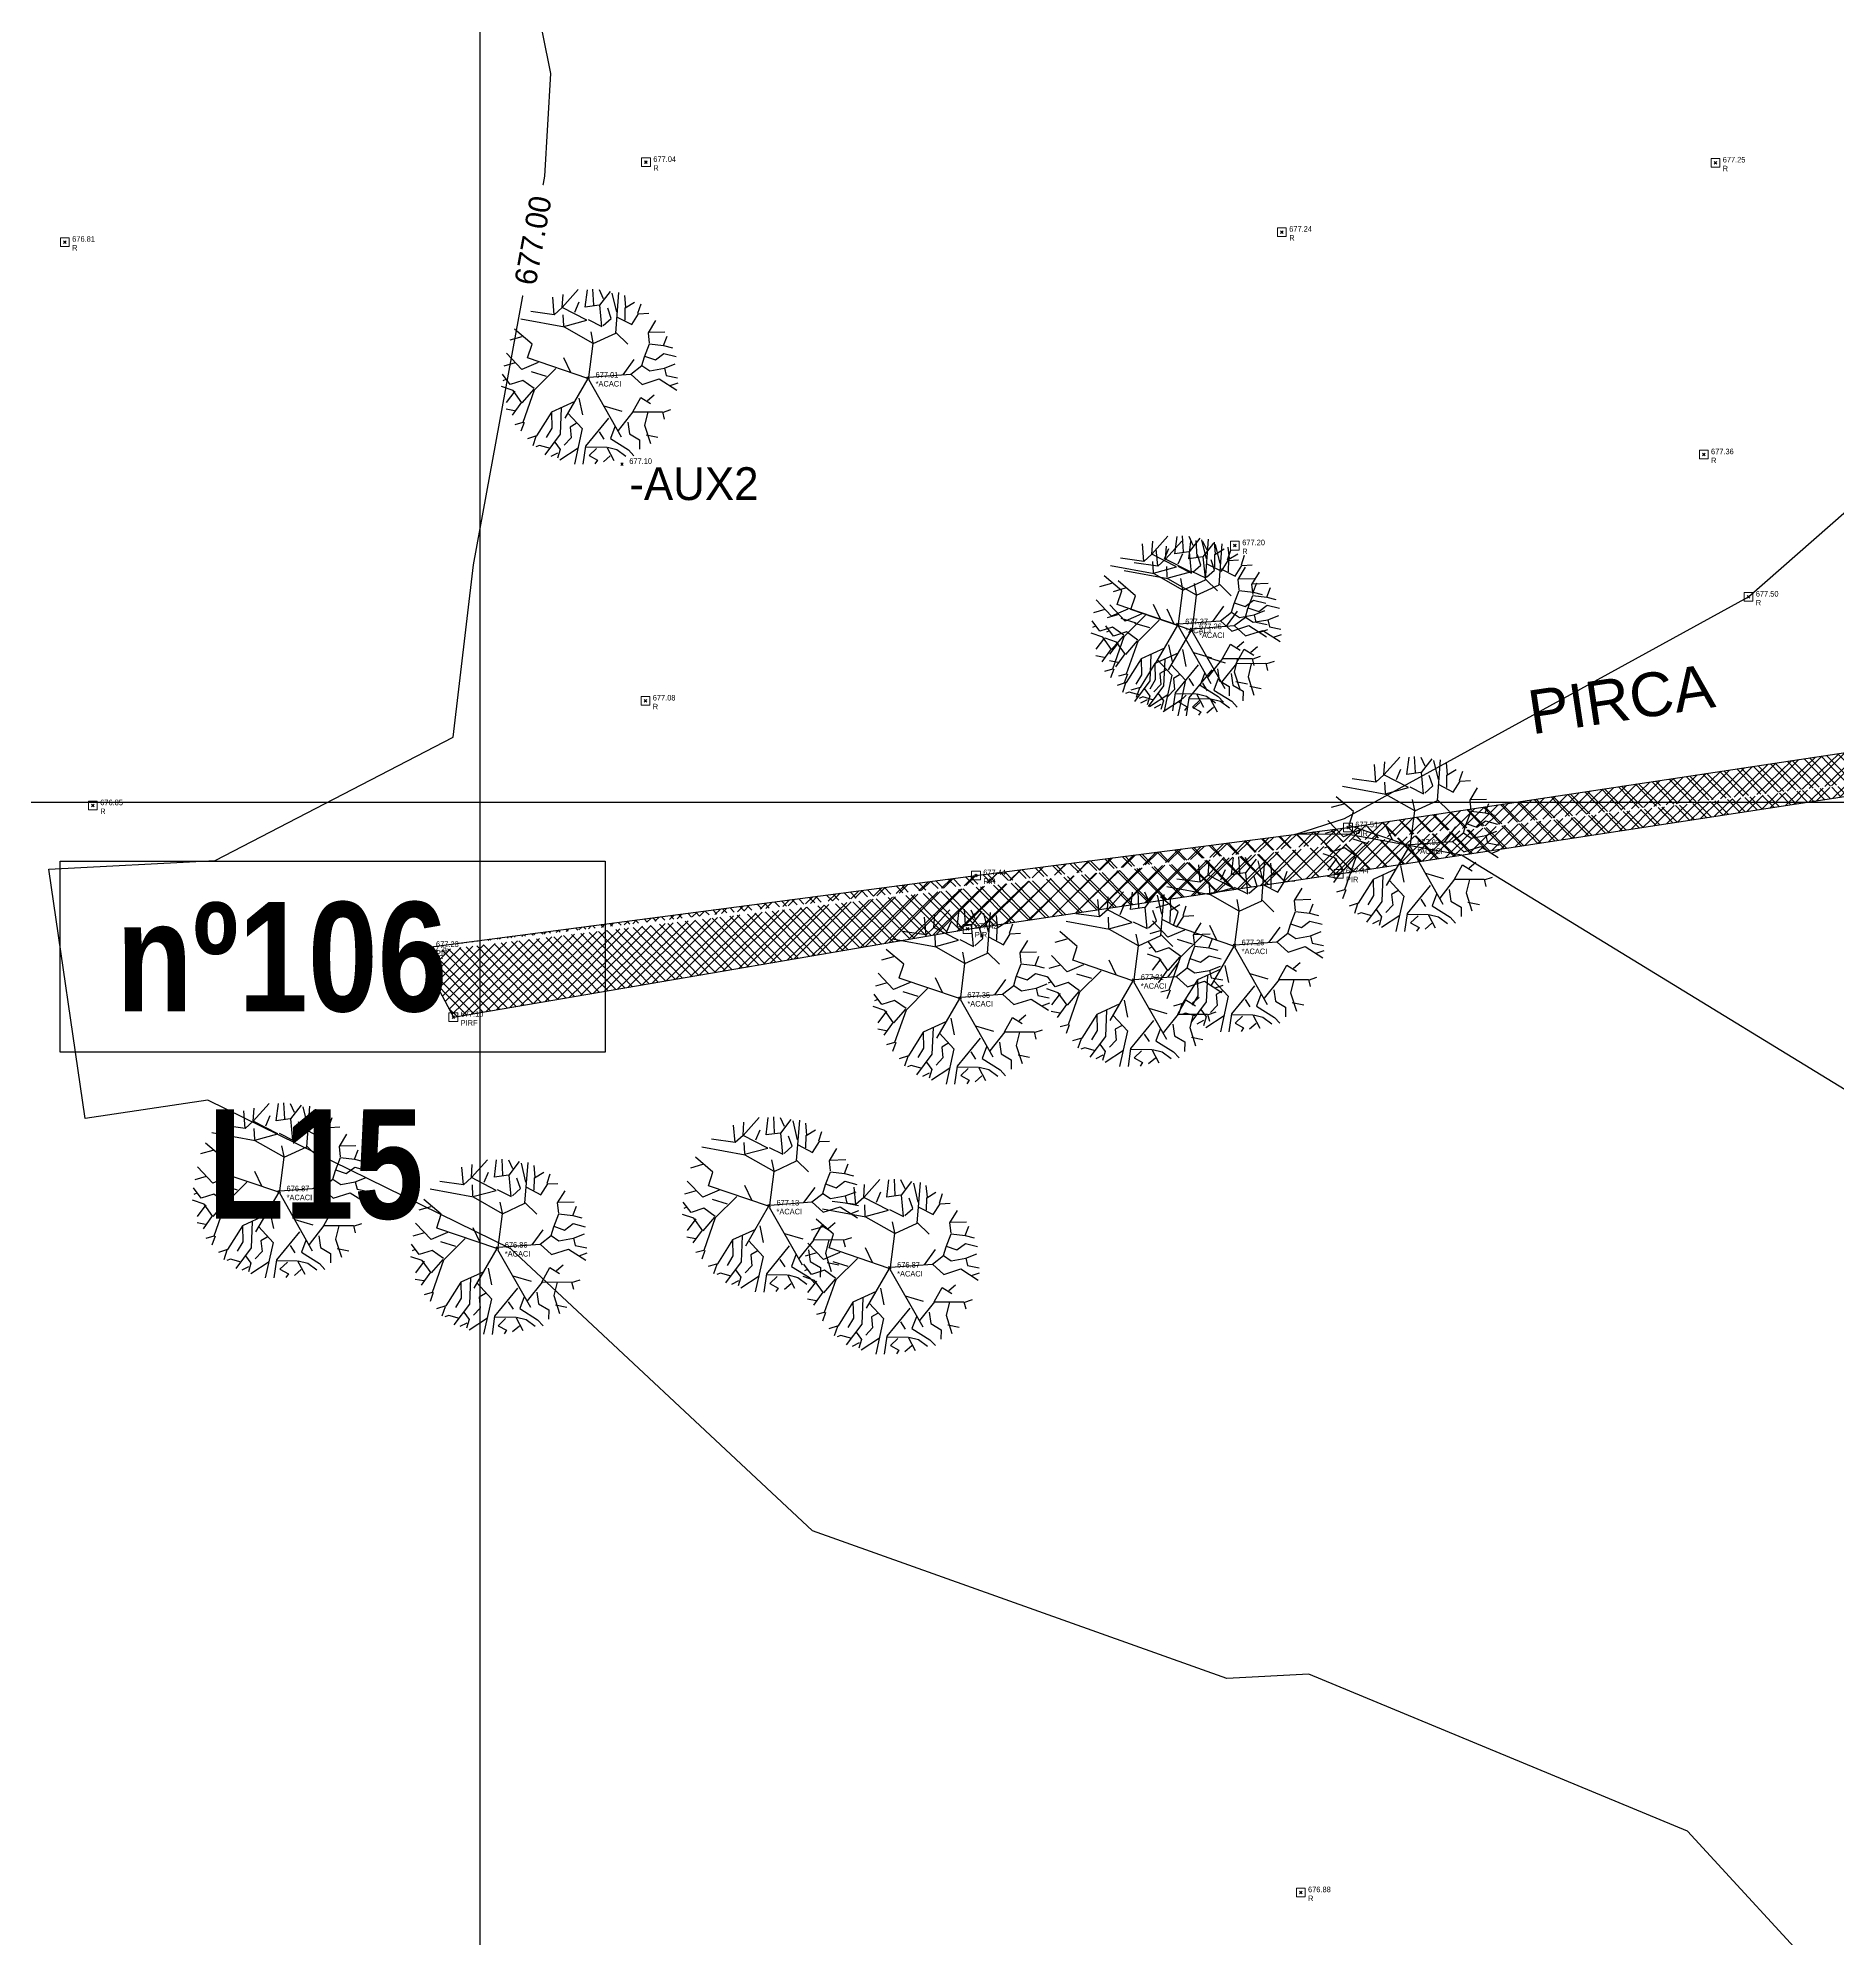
# Model space of a CAD drawing. Extents: x 350769 to 354978, y 6304672 to 6307963.
# Drawn here: x 352389.89 to 352431.01, y 6305574.04 to 6305617.46 of the extents above; entities that cross this region are included whole.
import ezdxf

# ---------------------------------------------------------------- set-up
doc = ezdxf.new("R2010")
doc.units = 0
doc.header["$PDMODE"] = 35
doc.header["$PDSIZE"] = 0.03
for name, pattern in [('4.0 - LO RECABARREN - DESNIVEL NUEVO$0$HIDDEN', [0.375, 0.25, -0.125]), ('CONTINUOS', [0]), ('DASHED', [19.05, 12.7, -6.35])]:
    doc.linetypes.add(name, pattern=pattern)
doc.layers.get('0').update_dxf_attribs({"linetype": 'CONTINUOUS'})
for name, color, linetype in [('03_S2_Pav ext_Borde vereda', 7, 'CONTINUOUS'), ('1-coordenadas', 8, 'CONTINUOUS'), ('1-PIRCA', 252, 'CONTINUOUS'), ('1-TEXTOS', 7, 'CONTINUOUS'), ('2-ACHURADO PIRCA', 252, 'CONTINUOUS'), ('C-TINN', 5, 'CONTINUOUS'), ('C-TOPO-MAJR', 9, 'CONTINUOUS'), ('C-TOPO-MINR', 8, 'CONTINUOUS'), ('V-NODE DIC 2005', 4, 'CONTINUOUS'), ('V-NODE-TEXT DIC 2005', 2, 'CONTINUOUS'), ('V-NODE-TEXT1 DIC 2005', 6, 'CONTINUOUS'), ('Z-ACACI', 253, 'CONTINUOUS')]:
    doc.layers.add(name, color=color, linetype=linetype)
doc.layers.add('0_ASD_TOPOGRAFIA_ELEMENTOS', color=9, linetype='CONTINUOS', lineweight=5, true_color=0xbdbdbd)
doc.styles.add('NEW TURNER_TITULOS', font='techb___.ttf')
doc.styles.add('TEXTIS', font='arial.ttf', dxfattribs={"height": 2})

# ---------------------------------------------------------------- blocks, each defined once
blk = doc.blocks.new('COORDENADAS')
at = {"layer": '1-coordenadas'}
for p, q in [((220, -900.625), (220, -0.625)), ((20, -600.625), (1420, -600.625))]:
    blk.add_line(p, q, dxfattribs=at)
blk = doc.blocks.new('ACACI')
for p, q in [((-0.8, 1.434), (-0.842, 1.833)), ((-0.621, 1.601), (-0.261, 2.015)), ((-0.621, 1.601), (-0.606, 1.899)), ((-0.094, 1.618), (-0.052, 2.015)), ((0.099, 1.666), (0.072, 2.033)), ((0.321, 1.816), (0.224, 2.015)), ((0.238, 1.666), (0.474, 1.982)), ((0.626, 1.517), (0.515, 1.949)), ((0.611, 1.035), (0.668, 1.967)), ((0.834, 1.634), (0.805, 1.899)), ((0.82, 1.618), (1.028, 1.75)), ((-0.566, 1.151), (-1.563, 1.318)), ((-0.8, 1.434), (-1.341, 1.5)), ((-0.621, 1.601), (-0.8, 1.434)), ((-0.052, 1.318), (-0.621, 1.601)), ((-0.579, 1.184), (-0.594, 1.434)), ((-0.579, 1.168), (-0.052, 1.318)), ((-0.33, 1.5), (-0.233, 1.734)), ((0.224, 1.666), (-0.094, 1.618)), ((-0.025, 1.335), (0.293, 1.184)), ((0.293, 1.184), (0.238, 1.666)), ((0.321, 1.201), (0.502, 1.368)), ((0.502, 1.368), (0.418, 1.601)), ((0.641, 1.401), (0.972, 1.234)), ((0.82, 1.335), (0.82, 1.618)), ((0.972, 1.234), (1.125, 1.484)), ((1.111, 1.5), (1.18, 1.717)), ((1.125, 1.484), (1.359, 1.5)), ((1.359, 1.052), (1.526, 1.335)), ((-1.535, 0.918), (-1.811, 0.835)), ((-1.299, 0.751), (-1.702, 1.085)), ((0.099, 0.787), (-0.566, 1.151)), ((0.099, 0.802), (0.045, 1.052)), ((0.099, 0.787), (0.611, 1.035)), ((0.611, 1.052), (0.889, 0.787)), ((1.388, 0.819), (1.359, 1.052)), ((1.374, 1.067), (1.734, 1.085)), ((1.707, 0.769), (1.789, 0.986)), ((-1.521, 0.17), (-1.881, 0.536)), ((-1.396, 0.436), (-1.299, 0.751)), ((-0.012, -0.012), (-1.396, 0.435)), ((-0.4, 0.12), (-0.566, 0.453)), ((0.015, 0.017), (0.099, 0.787)), ((0.792, 0.087), (1.041, 0.436)), ((1.222, 0.304), (1.277, 0.504)), ((1.277, 0.504), (1.388, 0.802)), ((1.277, 0.519), (1.526, 0.436)), ((1.388, 0.802), (1.707, 0.769)), ((1.526, 0.436), (1.719, 0.587)), ((1.707, 0.769), (1.915, 0.719)), ((1.719, 0.587), (1.997, 0.519)), ((-1.784, -0.179), (-1.965, 0.054)), ((-1.674, 0.319), (-1.937, 0.238)), ((-1.148, 0.337), (-1.521, 0.17)), ((-0.954, 0.021), (-1.299, 0.12)), ((-0.745, 0.203), (-1.23, -0.295)), ((0.015, 0.017), (0.972, 0.104)), ((0.972, 0.104), (1.222, 0.304)), ((0.972, 0.104), (1.235, -0.128)), ((1.222, 0.304), (1.401, 0.188)), ((1.235, -0.128), (1.623, 0.003)), ((1.401, 0.188), (1.734, 0.253)), ((1.623, 0.003), (2.025, -0.245)), ((1.734, 0.253), (1.983, 0.354)), ((1.734, 0.253), (1.776, 0.087)), ((1.776, 0.087), (2.039, 0.038)), ((-1.714, -0.313), (-1.978, -0.229)), ((-1.881, -0.063), (-1.95, -0.095)), ((-1.674, -0.328), (-1.868, -0.594)), ((-1.493, -0.078), (-1.784, -0.179)), ((-1.508, -0.594), (-1.714, -0.313)), ((-1.244, -0.278), (-1.508, -0.594)), ((-1.23, -0.262), (-1.493, -0.078)), ((-1.23, -0.295), (-1.48, -1.043)), ((-0.012, -0.012), (-0.525, -0.927)), ((0.003, -0.03), (0.775, -1.336)), ((1.028, -0.76), (1.207, -0.429)), ((1.207, -0.429), (1.429, -0.561)), ((1.359, -0.495), (1.511, -0.361)), ((1.873, -0.146), (2.052, -0.078)), ((-1.674, -0.778), (-1.868, -0.745)), ((-1.521, -0.578), (-1.729, -0.877)), ((-0.829, -0.793), (-1.16, -1.342)), ((-0.303, -0.545), (-0.829, -0.793)), ((-0.829, -0.793), (-0.815, -1.16)), ((-0.606, -0.694), (-0.621, -1.293)), ((-0.455, -0.811), (-0.122, -1.16)), ((-0.206, -0.462), (-0.122, -0.844)), ((0.363, -0.629), (0.778, -0.745)), ((0.708, -1.193), (1.041, -0.76)), ((1.041, -0.76), (1.707, -0.745)), ((1.374, -0.76), (1.304, -1.061)), ((1.707, -0.76), (1.9, -0.694)), ((1.707, -0.745), (1.749, -0.91)), ((-1.48, -1.043), (-1.66, -1.094)), ((-1.451, -1.043), (-1.521, -1.243)), ((-0.621, -1.293), (-0.967, -1.774)), ((-0.815, -1.16), (-0.939, -1.377)), ((-0.261, -1.043), (-0.4, -1.127)), ((-0.4, -1.127), (-0.372, -1.377)), ((-0.122, -1.16), (-0.288, -1.974)), ((0.474, -0.91), (-0.04, -1.559)), ((0.266, -1.225), (0.377, -1.392)), ((0.626, -1.109), (0.529, -1.377)), ((0.917, -0.993), (0.959, -1.258)), ((0.959, -1.258), (1.195, -1.392)), ((1.304, -1.061), (1.443, -1.476)), ((1.346, -1.276), (1.61, -1.326)), ((-1.16, -1.342), (-1.369, -1.41)), ((-1.175, -1.359), (-1.244, -1.574)), ((-1.091, -1.559), (-1.175, -1.592)), ((-0.842, -1.625), (-1.091, -1.559)), ((-0.676, -1.726), (-0.829, -1.809)), ((-0.745, -1.476), (-0.621, -1.642)), ((-0.621, -1.642), (-0.676, -1.842)), ((-0.206, -1.609), (-0.621, -1.89)), ((-0.372, -1.377), (-0.524, -1.541)), ((-0.04, -1.559), (-0.094, -1.974)), ((-0.025, -1.574), (0.445, -1.574)), ((0.211, -1.609), (0.045, -1.774)), ((0.445, -1.574), (0.611, -1.875)), ((0.46, -1.574), (0.681, -1.625)), ((0.529, -1.377), (0.944, -1.625)), ((0.681, -1.625), (0.889, -1.774)), ((0.944, -1.625), (1.069, -1.759)), ((1.195, -1.392), (1.195, -1.609)), ((0.045, -1.774), (0.238, -1.875)), ((0.238, -1.875), (0.184, -1.958)), ((0.529, -1.774), (0.377, -1.908))]:
    blk.add_line(p, q)
blk = doc.blocks.new('A$C27410629')
blk.add_lwpolyline([(186.438, 836.933), (198.895, 836.933), (198.895, 832.573), (186.438, 832.573)], close=True)
at = {"char_height": 2.5, "attachment_point": 1, "style": 'NEW TURNER_TITULOS'}
for s, heights, insert in [('nº106', [-2.548], (187.717, 836.002)), ('L15', [-2.558], (189.811, 831.264))]:
    blk.add_mtext_dynamic_manual_height_columns(s, width=20.98523, gutter_width=12.5, heights=heights, dxfattribs=dict(at, insert=insert))
blk = doc.blocks.new('*U1327')
at = {"color": 0, "linetype": 'ByBlock', "lineweight": -2, "transparency": 16777216}
blk.add_point((0, 0), dxfattribs=at)
blk = doc.blocks.new('*U3252', base_point=(352419.894, 6305599.338))
at = {"layer": 'V-NODE-TEXT DIC 2005', "linetype": 'ByBlock', "char_height": 0.127}
for s, insert, attachment_point in [('677.51', (352420.061, 6305599.409), 4), ('PIR', (352420.061, 6305599.27), 1)]:
    blk.add_mtext(s, dxfattribs=dict(at, insert=insert, attachment_point=attachment_point))
blk = doc.blocks.new('*U3253', base_point=(352419.894, 6305599.338))
at = {"layer": 'V-NODE-TEXT DIC 2005', "color": 2, "lineweight": -2}
blk.add_blockref('*U3252', (352419.894, 6305599.338), dxfattribs=at)
blk = doc.blocks.new('*U3250', base_point=(352411.197, 6305597.02))
at = {"layer": 'V-NODE-TEXT DIC 2005', "linetype": 'ByBlock', "char_height": 0.127}
for s, insert, attachment_point in [('677.42', (352411.364, 6305597.091), 4), ('PIR', (352411.364, 6305596.952), 1)]:
    blk.add_mtext(s, dxfattribs=dict(at, insert=insert, attachment_point=attachment_point))
blk = doc.blocks.new('*U3251', base_point=(352411.197, 6305597.02))
at = {"layer": 'V-NODE-TEXT DIC 2005', "color": 2, "lineweight": -2}
blk.add_blockref('*U3250', (352411.197, 6305597.02), dxfattribs=at)
blk = doc.blocks.new('*U3248', base_point=(352411.39, 6305598.242))
at = {"layer": 'V-NODE-TEXT DIC 2005', "linetype": 'ByBlock', "char_height": 0.127}
for s, insert, attachment_point in [('677.44', (352411.557, 6305598.313), 4), ('PIR', (352411.557, 6305598.174), 1)]:
    blk.add_mtext(s, dxfattribs=dict(at, insert=insert, attachment_point=attachment_point))
blk = doc.blocks.new('*U3249', base_point=(352411.39, 6305598.242))
at = {"layer": 'V-NODE-TEXT DIC 2005', "color": 2, "lineweight": -2}
blk.add_blockref('*U3248', (352411.39, 6305598.242), dxfattribs=at)
blk = doc.blocks.new('*U3240', base_point=(352398.881, 6305596.601))
at = {"layer": 'V-NODE-TEXT DIC 2005', "linetype": 'ByBlock', "char_height": 0.127}
for s, insert, attachment_point in [('677.23', (352399.048, 6305596.672), 4), ('PIR', (352399.048, 6305596.533), 1)]:
    blk.add_mtext(s, dxfattribs=dict(at, insert=insert, attachment_point=attachment_point))
blk = doc.blocks.new('*U3241', base_point=(352398.881, 6305596.601))
at = {"layer": 'V-NODE-TEXT DIC 2005', "color": 2, "lineweight": -2}
blk.add_blockref('*U3240', (352398.881, 6305596.601), dxfattribs=at)
blk = doc.blocks.new('*U3238', base_point=(352419.679, 6305598.282))
at = {"layer": 'V-NODE-TEXT DIC 2005', "linetype": 'ByBlock', "char_height": 0.127}
for s, insert, attachment_point in [('677.44', (352419.846, 6305598.353), 4), ('PIR', (352419.846, 6305598.214), 1)]:
    blk.add_mtext(s, dxfattribs=dict(at, insert=insert, attachment_point=attachment_point))
blk = doc.blocks.new('*U3239', base_point=(352419.679, 6305598.282))
at = {"layer": 'V-NODE-TEXT DIC 2005', "color": 2, "lineweight": -2}
blk.add_blockref('*U3238', (352419.679, 6305598.282), dxfattribs=at)
blk = doc.blocks.new('*U3220', base_point=(352398.66, 6305596.482))
at = {"layer": 'V-NODE-TEXT DIC 2005', "linetype": 'ByBlock', "char_height": 0.127}
for s, insert, attachment_point in [('677.25', (352398.827, 6305596.553), 4), ('PIRF', (352398.827, 6305596.414), 1)]:
    blk.add_mtext(s, dxfattribs=dict(at, insert=insert, attachment_point=attachment_point))
blk = doc.blocks.new('*U3221', base_point=(352398.66, 6305596.482))
at = {"layer": 'V-NODE-TEXT DIC 2005', "color": 2, "lineweight": -2}
blk.add_blockref('*U3220', (352398.66, 6305596.482), dxfattribs=at)
blk = doc.blocks.new('*U3218', base_point=(352399.444, 6305595.004))
at = {"layer": 'V-NODE-TEXT DIC 2005', "linetype": 'ByBlock', "char_height": 0.127}
for s, insert, attachment_point in [('677.10', (352399.611, 6305595.075), 4), ('PIRF', (352399.611, 6305594.936), 1)]:
    blk.add_mtext(s, dxfattribs=dict(at, insert=insert, attachment_point=attachment_point))
blk = doc.blocks.new('*U3219', base_point=(352399.444, 6305595.004))
at = {"layer": 'V-NODE-TEXT DIC 2005', "color": 2, "lineweight": -2}
blk.add_blockref('*U3218', (352399.444, 6305595.004), dxfattribs=at)
blk = doc.blocks.new('*U2816', base_point=(352428.289, 6305614.53))
at = {"layer": 'V-NODE-TEXT DIC 2005', "linetype": 'ByBlock', "char_height": 0.127}
for s, insert, attachment_point in [('677.25', (352428.456, 6305614.601), 4), ('R', (352428.456, 6305614.462), 1)]:
    blk.add_mtext(s, dxfattribs=dict(at, insert=insert, attachment_point=attachment_point))
blk = doc.blocks.new('*U2817', base_point=(352428.289, 6305614.53))
at = {"layer": 'V-NODE-TEXT DIC 2005', "color": 2, "lineweight": -2}
blk.add_blockref('*U2816', (352428.289, 6305614.53), dxfattribs=at)
blk = doc.blocks.new('*U2814', base_point=(352403.834, 6305602.233))
at = {"layer": 'V-NODE-TEXT DIC 2005', "linetype": 'ByBlock', "char_height": 0.127}
for s, insert, attachment_point in [('677.08', (352404.001, 6305602.304), 4), ('R', (352404.001, 6305602.165), 1)]:
    blk.add_mtext(s, dxfattribs=dict(at, insert=insert, attachment_point=attachment_point))
blk = doc.blocks.new('*U2815', base_point=(352403.834, 6305602.233))
at = {"layer": 'V-NODE-TEXT DIC 2005', "color": 2, "lineweight": -2}
blk.add_blockref('*U2814', (352403.834, 6305602.233), dxfattribs=at)
blk = doc.blocks.new('*U2812', base_point=(352417.308, 6305605.781))
at = {"layer": 'V-NODE-TEXT DIC 2005', "linetype": 'ByBlock', "char_height": 0.127}
for s, insert, attachment_point in [('677.20', (352417.475, 6305605.852), 4), ('R', (352417.475, 6305605.713), 1)]:
    blk.add_mtext(s, dxfattribs=dict(at, insert=insert, attachment_point=attachment_point))
blk = doc.blocks.new('*U2813', base_point=(352417.308, 6305605.781))
at = {"layer": 'V-NODE-TEXT DIC 2005', "color": 2, "lineweight": -2}
blk.add_blockref('*U2812', (352417.308, 6305605.781), dxfattribs=at)
blk = doc.blocks.new('*U2810', base_point=(352418.382, 6305612.947))
at = {"layer": 'V-NODE-TEXT DIC 2005', "linetype": 'ByBlock', "char_height": 0.127}
for s, insert, attachment_point in [('677.24', (352418.549, 6305613.018), 4), ('R', (352418.549, 6305612.879), 1)]:
    blk.add_mtext(s, dxfattribs=dict(at, insert=insert, attachment_point=attachment_point))
blk = doc.blocks.new('*U2811', base_point=(352418.382, 6305612.947))
at = {"layer": 'V-NODE-TEXT DIC 2005', "color": 2, "lineweight": -2}
blk.add_blockref('*U2810', (352418.382, 6305612.947), dxfattribs=at)
blk = doc.blocks.new('*U2794', base_point=(352403.846, 6305614.543))
at = {"layer": 'V-NODE-TEXT DIC 2005', "linetype": 'ByBlock', "char_height": 0.127}
for s, insert, attachment_point in [('677.04', (352404.013, 6305614.614), 4), ('R', (352404.013, 6305614.475), 1)]:
    blk.add_mtext(s, dxfattribs=dict(at, insert=insert, attachment_point=attachment_point))
blk = doc.blocks.new('*U2795', base_point=(352403.846, 6305614.543))
at = {"layer": 'V-NODE-TEXT DIC 2005', "color": 2, "lineweight": -2}
blk.add_blockref('*U2794', (352403.846, 6305614.543), dxfattribs=at)
blk = doc.blocks.new('*U2750', base_point=(352391.205, 6305599.839))
at = {"layer": 'V-NODE-TEXT DIC 2005', "linetype": 'ByBlock', "char_height": 0.127}
for s, insert, attachment_point in [('676.85', (352391.372, 6305599.91), 4), ('R', (352391.372, 6305599.771), 1)]:
    blk.add_mtext(s, dxfattribs=dict(at, insert=insert, attachment_point=attachment_point))
blk = doc.blocks.new('*U2751', base_point=(352391.205, 6305599.839))
at = {"layer": 'V-NODE-TEXT DIC 2005', "color": 2, "lineweight": -2}
blk.add_blockref('*U2750', (352391.205, 6305599.839), dxfattribs=at)
blk = doc.blocks.new('*U2748', base_point=(352390.564, 6305612.716))
at = {"layer": 'V-NODE-TEXT DIC 2005', "linetype": 'ByBlock', "char_height": 0.127}
for s, insert, attachment_point in [('676.81', (352390.731, 6305612.787), 4), ('R', (352390.731, 6305612.648), 1)]:
    blk.add_mtext(s, dxfattribs=dict(at, insert=insert, attachment_point=attachment_point))
blk = doc.blocks.new('*U2749', base_point=(352390.564, 6305612.716))
at = {"layer": 'V-NODE-TEXT DIC 2005', "color": 2, "lineweight": -2}
blk.add_blockref('*U2748', (352390.564, 6305612.716), dxfattribs=at)
blk = doc.blocks.new('*U2654', base_point=(352428.023, 6305607.862))
at = {"layer": 'V-NODE-TEXT DIC 2005', "linetype": 'ByBlock', "char_height": 0.127}
for s, insert, attachment_point in [('677.36', (352428.19, 6305607.933), 4), ('R', (352428.19, 6305607.794), 1)]:
    blk.add_mtext(s, dxfattribs=dict(at, insert=insert, attachment_point=attachment_point))
blk = doc.blocks.new('*U2655', base_point=(352428.023, 6305607.862))
at = {"layer": 'V-NODE-TEXT DIC 2005', "color": 2, "lineweight": -2}
blk.add_blockref('*U2654', (352428.023, 6305607.862), dxfattribs=at)
blk = doc.blocks.new('*U2440', base_point=(352429.046, 6305604.609))
at = {"layer": 'V-NODE-TEXT DIC 2005', "linetype": 'ByBlock', "char_height": 0.127}
for s, insert, attachment_point in [('677.50', (352429.213, 6305604.68), 4), ('R', (352429.213, 6305604.541), 1)]:
    blk.add_mtext(s, dxfattribs=dict(at, insert=insert, attachment_point=attachment_point))
blk = doc.blocks.new('*U2441', base_point=(352429.046, 6305604.609))
at = {"layer": 'V-NODE-TEXT DIC 2005', "color": 2, "lineweight": -2}
blk.add_blockref('*U2440', (352429.046, 6305604.609), dxfattribs=at)
blk = doc.blocks.new('*U2334', base_point=(352418.814, 6305574.999))
at = {"layer": 'V-NODE-TEXT DIC 2005', "linetype": 'ByBlock', "char_height": 0.127}
for s, insert, attachment_point in [('676.88', (352418.981, 6305575.07), 4), ('R', (352418.981, 6305574.931), 1)]:
    blk.add_mtext(s, dxfattribs=dict(at, insert=insert, attachment_point=attachment_point))
blk = doc.blocks.new('*U2335', base_point=(352418.814, 6305574.999))
at = {"layer": 'V-NODE-TEXT DIC 2005', "color": 2, "lineweight": -2}
blk.add_blockref('*U2334', (352418.814, 6305574.999), dxfattribs=at)
blk = doc.blocks.new('*U1768', base_point=(352406.663, 6305590.692))
at = {"layer": 'V-NODE-TEXT DIC 2005', "linetype": 'ByBlock', "char_height": 0.127}
for s, insert, attachment_point in [('*ACACI', (352406.83, 6305590.624), 1), ('677.13', (352406.83, 6305590.763), 4)]:
    blk.add_mtext(s, dxfattribs=dict(at, insert=insert, attachment_point=attachment_point))
blk = doc.blocks.new('*U1769', base_point=(352406.663, 6305590.692))
at = {"layer": 'V-NODE-TEXT DIC 2005', "color": 2, "lineweight": -2}
blk.add_blockref('*U1768', (352406.663, 6305590.692), dxfattribs=at)
blk = doc.blocks.new('*U1766', base_point=(352400.453, 6305589.728))
at = {"layer": 'V-NODE-TEXT DIC 2005', "linetype": 'ByBlock', "char_height": 0.127}
for s, insert, attachment_point in [('676.86', (352400.62, 6305589.799), 4), ('*ACACI', (352400.62, 6305589.66), 1)]:
    blk.add_mtext(s, dxfattribs=dict(at, insert=insert, attachment_point=attachment_point))
blk = doc.blocks.new('*U1767', base_point=(352400.453, 6305589.728))
at = {"layer": 'V-NODE-TEXT DIC 2005', "color": 2, "lineweight": -2}
blk.add_blockref('*U1766', (352400.453, 6305589.728), dxfattribs=at)
blk = doc.blocks.new('*U1764', base_point=(352411.026, 6305595.442))
at = {"layer": 'V-NODE-TEXT DIC 2005', "linetype": 'ByBlock', "char_height": 0.127}
for s, insert, attachment_point in [('*ACACI', (352411.193, 6305595.374), 1), ('677.35', (352411.193, 6305595.513), 4)]:
    blk.add_mtext(s, dxfattribs=dict(at, insert=insert, attachment_point=attachment_point))
blk = doc.blocks.new('*U1765', base_point=(352411.026, 6305595.442))
at = {"layer": 'V-NODE-TEXT DIC 2005', "color": 2, "lineweight": -2}
blk.add_blockref('*U1764', (352411.026, 6305595.442), dxfattribs=at)
blk = doc.blocks.new('*U1762', base_point=(352414.991, 6305595.848))
at = {"layer": 'V-NODE-TEXT DIC 2005', "linetype": 'ByBlock', "char_height": 0.127}
for s, insert, attachment_point in [('677.31', (352415.158, 6305595.919), 4), ('*ACACI', (352415.158, 6305595.78), 1)]:
    blk.add_mtext(s, dxfattribs=dict(at, insert=insert, attachment_point=attachment_point))
blk = doc.blocks.new('*U1763', base_point=(352414.991, 6305595.848))
at = {"layer": 'V-NODE-TEXT DIC 2005', "color": 2, "lineweight": -2}
blk.add_blockref('*U1762', (352414.991, 6305595.848), dxfattribs=at)
blk = doc.blocks.new('*U1760', base_point=(352409.421, 6305589.273))
at = {"layer": 'V-NODE-TEXT DIC 2005', "linetype": 'ByBlock', "char_height": 0.127}
for s, insert, attachment_point in [('676.87', (352409.588, 6305589.344), 4), ('*ACACI', (352409.588, 6305589.205), 1)]:
    blk.add_mtext(s, dxfattribs=dict(at, insert=insert, attachment_point=attachment_point))
blk = doc.blocks.new('*U1761', base_point=(352409.421, 6305589.273))
at = {"layer": 'V-NODE-TEXT DIC 2005', "color": 2, "lineweight": -2}
blk.add_blockref('*U1760', (352409.421, 6305589.273), dxfattribs=at)
blk = doc.blocks.new('*U1756', base_point=(352421.308, 6305598.932))
at = {"layer": 'V-NODE-TEXT DIC 2005', "linetype": 'ByBlock', "char_height": 0.127}
for s, insert, attachment_point in [('*ACACI', (352421.475, 6305598.864), 1), ('677.92', (352421.475, 6305599.003), 4)]:
    blk.add_mtext(s, dxfattribs=dict(at, insert=insert, attachment_point=attachment_point))
blk = doc.blocks.new('*U1757', base_point=(352421.308, 6305598.932))
at = {"layer": 'V-NODE-TEXT DIC 2005', "color": 2, "lineweight": -2}
blk.add_blockref('*U1756', (352421.308, 6305598.932), dxfattribs=at)
blk = doc.blocks.new('*U1754', base_point=(352417.296, 6305596.64))
at = {"layer": 'V-NODE-TEXT DIC 2005', "linetype": 'ByBlock', "char_height": 0.127}
for s, insert, attachment_point in [('677.25', (352417.463, 6305596.711), 4), ('*ACACI', (352417.463, 6305596.572), 1)]:
    blk.add_mtext(s, dxfattribs=dict(at, insert=insert, attachment_point=attachment_point))
blk = doc.blocks.new('*U1755', base_point=(352417.296, 6305596.64))
at = {"layer": 'V-NODE-TEXT DIC 2005', "color": 2, "lineweight": -2}
blk.add_blockref('*U1754', (352417.296, 6305596.64), dxfattribs=at)
blk = doc.blocks.new('*U1752', base_point=(352402.528, 6305609.611))
at = {"layer": 'V-NODE-TEXT DIC 2005', "linetype": 'ByBlock', "char_height": 0.127}
for s, insert, attachment_point in [('677.01', (352402.695, 6305609.682), 4), ('*ACACI', (352402.695, 6305609.543), 1)]:
    blk.add_mtext(s, dxfattribs=dict(at, insert=insert, attachment_point=attachment_point))
blk = doc.blocks.new('*U1753', base_point=(352402.528, 6305609.611))
at = {"layer": 'V-NODE-TEXT DIC 2005', "color": 2, "lineweight": -2}
blk.add_blockref('*U1752', (352402.528, 6305609.611), dxfattribs=at)
blk = doc.blocks.new('*U1742', base_point=(352395.466, 6305591.015))
at = {"layer": 'V-NODE-TEXT DIC 2005', "linetype": 'ByBlock', "char_height": 0.127}
for s, insert, attachment_point in [('676.87', (352395.633, 6305591.086), 4), ('*ACACI', (352395.633, 6305590.947), 1)]:
    blk.add_mtext(s, dxfattribs=dict(at, insert=insert, attachment_point=attachment_point))
blk = doc.blocks.new('*U1743', base_point=(352395.466, 6305591.015))
at = {"layer": 'V-NODE-TEXT DIC 2005', "color": 2, "lineweight": -2}
blk.add_blockref('*U1742', (352395.466, 6305591.015), dxfattribs=at)
blk = doc.blocks.new('*U1740', base_point=(352416.006, 6305603.975))
at = {"layer": 'V-NODE-TEXT DIC 2005', "linetype": 'ByBlock', "char_height": 0.127}
for s, insert, attachment_point in [('677.37', (352416.173, 6305604.046), 4), ('*ACACI', (352416.173, 6305603.907), 1)]:
    blk.add_mtext(s, dxfattribs=dict(at, insert=insert, attachment_point=attachment_point))
blk = doc.blocks.new('*U1741', base_point=(352416.006, 6305603.975))
at = {"layer": 'V-NODE-TEXT DIC 2005', "color": 2, "lineweight": -2}
blk.add_blockref('*U1740', (352416.006, 6305603.975), dxfattribs=at)
blk = doc.blocks.new('*U1718', base_point=(352416.321, 6305603.864))
at = {"layer": 'V-NODE-TEXT DIC 2005', "linetype": 'ByBlock', "char_height": 0.127}
for s, insert, attachment_point in [('*ACACI', (352416.488, 6305603.796), 1), ('677.26', (352416.488, 6305603.935), 4)]:
    blk.add_mtext(s, dxfattribs=dict(at, insert=insert, attachment_point=attachment_point))
blk = doc.blocks.new('*U1719', base_point=(352416.321, 6305603.864))
at = {"layer": 'V-NODE-TEXT DIC 2005', "color": 2, "lineweight": -2}
blk.add_blockref('*U1718', (352416.321, 6305603.864), dxfattribs=at)
blk = doc.blocks.new('*U1338', base_point=(352403.298, 6305607.64))
at = {"layer": 'V-NODE-TEXT1 DIC 2005', "linetype": 'ByBlock'}
for s, insert, char_height, attachment_point in [('677.10', (352403.465, 6305607.711), 0.127, 4), ('-AUX2', (352403.465, 6305607.572), 0.75, 1)]:
    blk.add_mtext(s, dxfattribs=dict(at, insert=insert, char_height=char_height, attachment_point=attachment_point))
blk = doc.blocks.new('*U1339', base_point=(352403.298, 6305607.64))
at = {"layer": 'V-NODE-TEXT DIC 2005', "color": 2, "lineweight": -2}
blk.add_blockref('*U1338', (352403.298, 6305607.64), dxfattribs=at)
blk = doc.blocks.new('TOPOGRAFIA')
at = {"layer": '1-PIRCA', "lineweight": 0, "true_color": 0xbdbdbd}
h = blk.add_hatch(dxfattribs=at)
h.set_pattern_fill('ANSI37', color=9, scale=0.1, angle=-0.9099, style=0)
h.set_pattern_definition([(44.0901018, (385165.93732, 6292423.27664), (-0.22091292, 0.228043267), []), (134.0901018, (385165.93732, 6292423.27664), (-0.228043267, -0.22091292), [])])
edge = h.paths.add_edge_path()
edge.add_line((390398.603, 6302596.563), (390399.387, 6302595.084))
edge.add_line((390399.387, 6302595.084), (390411.14, 6302597.099))
edge.add_line((390411.14, 6302597.099), (390419.623, 6302598.361))
edge.add_line((390419.623, 6302598.361), (390437.86, 6302601.146))
edge.add_line((390437.86, 6302601.146), (390446.544, 6302602.17))
edge.add_line((390398.823, 6302596.682), (390411.333, 6302598.322))
edge.add_line((390411.333, 6302598.322), (390419.837, 6302599.418))
edge.add_line((390419.837, 6302599.418), (390437.579, 6302602.092))
edge.add_line((390437.579, 6302602.092), (390446.341, 6302603.453))
edge.add_line((390446.544, 6302602.17), (390446.341, 6302603.453))
at = {"layer": '1-coordenadas', "color": 9, "linetype": '4.0 - LO RECABARREN - DESNIVEL NUEVO$0$HIDDEN', "lineweight": 0, "ltscale": 50, "true_color": 0xbdbdbd}
for p, q in [((390400, 6302300), (390400, 6303200)), ((390200, 6302600), (390900, 6302600))]:
    blk.add_line(p, q, dxfattribs=at)
at = {"layer": '1-PIRCA', "color": 9, "lineweight": 0, "true_color": 0xbdbdbd, "flags": 128}
for points in [[(390398.823, 6302596.682), (390411.333, 6302598.322), (390419.837, 6302599.418), (390437.579, 6302602.092), (390446.341, 6302603.453)], [(390398.603, 6302596.563), (390399.387, 6302595.084), (390411.14, 6302597.099), (390419.623, 6302598.361), (390437.86, 6302601.146), (390446.544, 6302602.17)]]:
    blk.add_lwpolyline(points, dxfattribs=at)
at = {"layer": 'C-TINN', "color": 9, "linetype": 'Continuous', "lineweight": 0, "true_color": 0xbdbdbd}
for points, elevation in [([(390403.69, 6302614.523), (390403.69, 6302614.723), (390403.89, 6302614.723), (390403.89, 6302614.523), (390403.69, 6302614.523)], 677.04), ([(390428.134, 6302614.509), (390428.134, 6302614.709), (390428.334, 6302614.709), (390428.334, 6302614.509), (390428.134, 6302614.509)], 677.25), ([(390390.408, 6302612.697), (390390.408, 6302612.897), (390390.608, 6302612.897), (390390.608, 6302612.697), (390390.408, 6302612.697)], 676.81), ([(390418.225, 6302612.926), (390418.225, 6302613.126), (390418.425, 6302613.126), (390418.425, 6302612.926), (390418.225, 6302612.926)], 677.24), ([(390427.867, 6302607.842), (390427.867, 6302608.042), (390428.067, 6302608.042), (390428.067, 6302607.842), (390427.867, 6302607.842)], 677.36), ([(390417.151, 6302605.76), (390417.151, 6302605.96), (390417.351, 6302605.96), (390417.351, 6302605.76), (390417.151, 6302605.76)], 677.2), ([(390428.889, 6302604.588), (390428.889, 6302604.788), (390429.089, 6302604.788), (390429.089, 6302604.588), (390428.889, 6302604.588)], 677.5), ([(390403.677, 6302602.213), (390403.677, 6302602.413), (390403.877, 6302602.413), (390403.877, 6302602.213), (390403.677, 6302602.213)], 677.08), ([(390391.048, 6302599.82), (390391.048, 6302600.02), (390391.248, 6302600.02), (390391.248, 6302599.82), (390391.048, 6302599.82)], 676.85), ([(390419.737, 6302599.318), (390419.737, 6302599.518), (390419.937, 6302599.518), (390419.937, 6302599.318), (390419.737, 6302599.318)], 677.51), ([(390411.233, 6302598.222), (390411.233, 6302598.422), (390411.433, 6302598.422), (390411.433, 6302598.222), (390411.233, 6302598.222)], 677.44), ([(390419.523, 6302598.261), (390419.523, 6302598.461), (390419.723, 6302598.461), (390419.723, 6302598.261), (390419.523, 6302598.261)], 677.44), ([(390411.04, 6302596.999), (390411.04, 6302597.199), (390411.24, 6302597.199), (390411.24, 6302596.999), (390411.04, 6302596.999)], 677.42), ([(390398.503, 6302596.463), (390398.503, 6302596.663), (390398.703, 6302596.663), (390398.703, 6302596.463), (390398.503, 6302596.463)], 677.25), ([(390399.287, 6302594.984), (390399.287, 6302595.184), (390399.487, 6302595.184), (390399.487, 6302594.984), (390399.287, 6302594.984)], 677.1), ([(390418.656, 6302574.978), (390418.656, 6302575.178), (390418.856, 6302575.178), (390418.856, 6302574.978), (390418.656, 6302574.978)], 676.88)]:
    blk.add_lwpolyline(points, dxfattribs=dict(at, elevation=elevation))
for p in [(390403.79, 6302614.623, 677.04), (390428.234, 6302614.609, 677.25), (390390.508, 6302612.797, 676.81), (390418.325, 6302613.026, 677.24), (390427.967, 6302607.942, 677.36), (390417.251, 6302605.86, 677.2), (390428.989, 6302604.688, 677.5), (390403.777, 6302602.313, 677.08), (390391.148, 6302599.92, 676.85), (390419.837, 6302599.418, 677.51), (390411.333, 6302598.322, 677.44), (390419.623, 6302598.361, 677.44), (390411.14, 6302597.099, 677.42), (390398.603, 6302596.563, 677.25), (390399.387, 6302595.084, 677.1), (390418.756, 6302575.078, 676.88)]:
    blk.add_point(p, dxfattribs=at)
at = {"layer": 'C-TOPO-MAJR', "color": 9, "linetype": 'Continuous', "lineweight": -3, "true_color": 0xbdbdbd, "elevation": 677.5}
blk.add_lwpolyline([(390452.762, 6302583.092), (390446.811, 6302587.759), (390442.49, 6302589.24), (390435.358, 6302590.878), (390422.428, 6302598.789), (390419.807, 6302599.267), (390418.623, 6302599.261), (390419.754, 6302599.625), (390428.989, 6302604.688), (390431.228, 6302606.657), (390439.614, 6302608.648), (390442.092, 6302608.805), (390443.278, 6302609.103), (390449.476, 6302610.771), (390447.281, 6302619.996), (390447.305, 6302623.411), (390447.517, 6302634.741), (390446.36, 6302637.347), (390446.539, 6302638.486), (390446.349, 6302647.449)], dxfattribs=at)
at = {"layer": 'C-TOPO-MINR', "color": 9, "linetype": 'Continuous', "lineweight": -3, "true_color": 0xbdbdbd, "elevation": 677}
blk.add_lwpolyline([(390430.819, 6302572.979), (390427.599, 6302576.485), (390418.942, 6302580.067), (390417.063, 6302579.971), (390407.594, 6302583.343), (390400.698, 6302589.793), (390393.779, 6302593.185), (390390.969, 6302592.768), (390390.141, 6302598.465), (390393.944, 6302598.661), (390399.385, 6302601.481), (390399.846, 6302605.419), (390401.48, 6302614.306), (390401.616, 6302616.65), (390399.428, 6302627.498), (390398.93, 6302633.366), (390399.568, 6302639.93), (390395.228, 6302652.165)], dxfattribs=at)
at = {"layer": 'V-NODE DIC 2005', "color": 9, "lineweight": 0, "true_color": 0xbdbdbd, "rotation": 359.9963883938062}
for p in [(390403.791, 6302614.623), (390428.234, 6302614.609), (390390.508, 6302612.797), (390418.326, 6302613.026), (390402.472, 6302609.691), (390403.242, 6302607.72), (390427.967, 6302607.941), (390417.252, 6302605.861), (390428.99, 6302604.688), (390415.95, 6302604.055), (390416.265, 6302603.944), (390403.778, 6302602.313), (390391.149, 6302599.92), (390419.838, 6302599.417), (390421.252, 6302599.011), (390411.333, 6302598.322), (390419.622, 6302598.361), (390411.14, 6302597.1), (390398.824, 6302596.682), (390417.239, 6302596.72), (390398.603, 6302596.563), (390414.934, 6302595.928), (390410.969, 6302595.522), (390399.387, 6302595.085), (390395.409, 6302591.096), (390406.606, 6302590.772), (390400.396, 6302589.809), (390409.364, 6302589.353), (390418.756, 6302575.078)]:
    blk.add_blockref('*U1327', p, dxfattribs=at)
at = {"layer": 'V-NODE-TEXT DIC 2005', "color": 9, "lineweight": 0, "true_color": 0xbdbdbd, "rotation": 359.9963883938062}
for name, p in [('*U2795', (390403.791, 6302614.623)), ('*U2817', (390428.234, 6302614.609)), ('*U2811', (390418.326, 6302613.026)), ('*U2749', (390390.508, 6302612.797)), ('*U1753', (390402.472, 6302609.691)), ('*U2655', (390427.967, 6302607.941)), ('*U1339', (390403.242, 6302607.72)), ('*U2813', (390417.252, 6302605.861)), ('*U2441', (390428.99, 6302604.688)), ('*U1741', (390415.95, 6302604.055)), ('*U1719', (390416.265, 6302603.944)), ('*U2815', (390403.778, 6302602.313)), ('*U2751', (390391.149, 6302599.92)), ('*U3253', (390419.838, 6302599.417)), ('*U1757', (390421.252, 6302599.011)), ('*U3249', (390411.333, 6302598.322)), ('*U3239', (390419.622, 6302598.361)), ('*U3251', (390411.14, 6302597.1)), ('*U3221', (390398.603, 6302596.563)), ('*U3241', (390398.824, 6302596.682)), ('*U1755', (390417.239, 6302596.72)), ('*U1763', (390414.934, 6302595.928)), ('*U1765', (390410.969, 6302595.522)), ('*U3219', (390399.387, 6302595.085)), ('*U1743', (390395.409, 6302591.096)), ('*U1769', (390406.606, 6302590.772)), ('*U1767', (390400.396, 6302589.809)), ('*U1761', (390409.364, 6302589.353)), ('*U2335', (390418.756, 6302575.078))]:
    blk.add_blockref(name, p, dxfattribs=at)
at = {"layer": 'Z-ACACI', "color": 9, "lineweight": 0, "true_color": 0xbdbdbd, "rotation": 359.090101839884}
for p in [(390402.472, 6302609.692), (390415.95, 6302604.055), (390416.264, 6302603.943), (390421.251, 6302599.011), (390417.238, 6302596.72), (390414.933, 6302595.928), (390410.968, 6302595.522), (390395.408, 6302591.096), (390406.606, 6302590.773), (390400.396, 6302589.808), (390409.363, 6302589.353)]:
    blk.add_blockref('ACACI', p, dxfattribs=at)
at = {"layer": '1-TEXTOS', "color": 9, "lineweight": 0, "true_color": 0xbdbdbd, "style": 'TEXTIS'}
blk.add_text('PIRCA', height=1, rotation=8.503, dxfattribs=at).set_placement((390424.04, 6302601.545))
at = {"layer": 'C-TOPO-MINR', "color": 9, "linetype": 'Continuous', "lineweight": 0, "true_color": 0xbdbdbd, "insert": (390401.21, 6302612.836, 677), "char_height": 0.5, "width": 2.50095, "attachment_point": 5, "rotation": 79.5795, "bg_fill": 3, "box_fill_scale": 1.0635, "bg_fill_color": 9, "bg_fill_true_color": 13158600, "bg_fill_transparency": 0}
blk.add_mtext('677.00', dxfattribs=at)

msp = doc.modelspace()

# ---------------------------------------------------------------- hatches: boundary and pattern name
at = {"layer": '2-ACHURADO PIRCA', "true_color": 0xbdbdbd}
h = msp.add_hatch(dxfattribs=at)
h.set_pattern_fill('ANSI37', color=9, scale=0.1)
h.set_pattern_definition([(45, (-2000, 0), (-0.224506403027, 0.224506403027), []), (135, (-2000, 0), (-0.224506403027, -0.224506403027), [])])
edge = h.paths.add_edge_path()
edge.add_line((352398.603, 6305596.563), (352399.387, 6305595.084))
edge.add_line((352399.387, 6305595.084), (352411.14, 6305597.099))
edge.add_line((352411.14, 6305597.099), (352419.623, 6305598.361))
edge.add_line((352419.623, 6305598.361), (352437.86, 6305601.146))
edge.add_line((352437.86, 6305601.146), (352446.544, 6305602.17))
edge.add_line((352398.823, 6305596.682), (352411.333, 6305598.322))
edge.add_line((352411.333, 6305598.322), (352419.837, 6305599.418))
edge.add_line((352419.837, 6305599.418), (352437.579, 6305602.092))
edge.add_line((352437.579, 6305602.092), (352446.341, 6305603.453))
edge.add_line((352446.544, 6305602.17), (352446.341, 6305603.453))

# ---------------------------------------------------------------- linework, layer by layer
at = {"layer": '1-PIRCA', "flags": 128}
for points in [[(352398.823, 6305596.682), (352411.333, 6305598.322), (352419.837, 6305599.418), (352437.579, 6305602.092), (352446.341, 6305603.453)], [(352398.603, 6305596.563), (352399.387, 6305595.084), (352411.14, 6305597.099), (352419.623, 6305598.361), (352437.86, 6305601.146), (352446.544, 6305602.17)]]:
    msp.add_lwpolyline(points, dxfattribs=at)

# ---------------------------------------------------------------- block references
at = {"color": 252, "linetype": 'DASHED'}
msp.add_blockref('COORDENADAS', (352180, 6306200.625), dxfattribs=at)
at = {"layer": '03_S2_Pav ext_Borde vereda', "linetype": 'Continuous'}
msp.add_blockref('A$C27410629', (352203.962, 6304761.714), dxfattribs=at)
at = {"layer": 'Z-ACACI', "rotation": 359.090101839884}
for p in [(352402.472, 6305609.692), (352415.95, 6305604.055), (352416.264, 6305603.943), (352421.251, 6305599.011), (352417.238, 6305596.72), (352414.933, 6305595.928), (352410.968, 6305595.522), (352395.408, 6305591.096), (352406.606, 6305590.773), (352400.396, 6305589.808), (352409.363, 6305589.353)]:
    msp.add_blockref('ACACI', p, dxfattribs=at)

# ---------------------------------------------------------------- texts
at = {"layer": '1-TEXTOS', "style": 'TEXTIS'}
msp.add_text('PIRCA', height=1, rotation=8.503, dxfattribs=at).set_placement((352424.04, 6305601.545))

# ---------------------------------------------------------------- next in the draw order: block references
at = {"layer": '0_ASD_TOPOGRAFIA_ELEMENTOS', "color": 30, "true_color": 0xf26507}
msp.add_blockref('TOPOGRAFIA', (-38000, 3000), dxfattribs=at)

doc.saveas('drawing.dxf')
